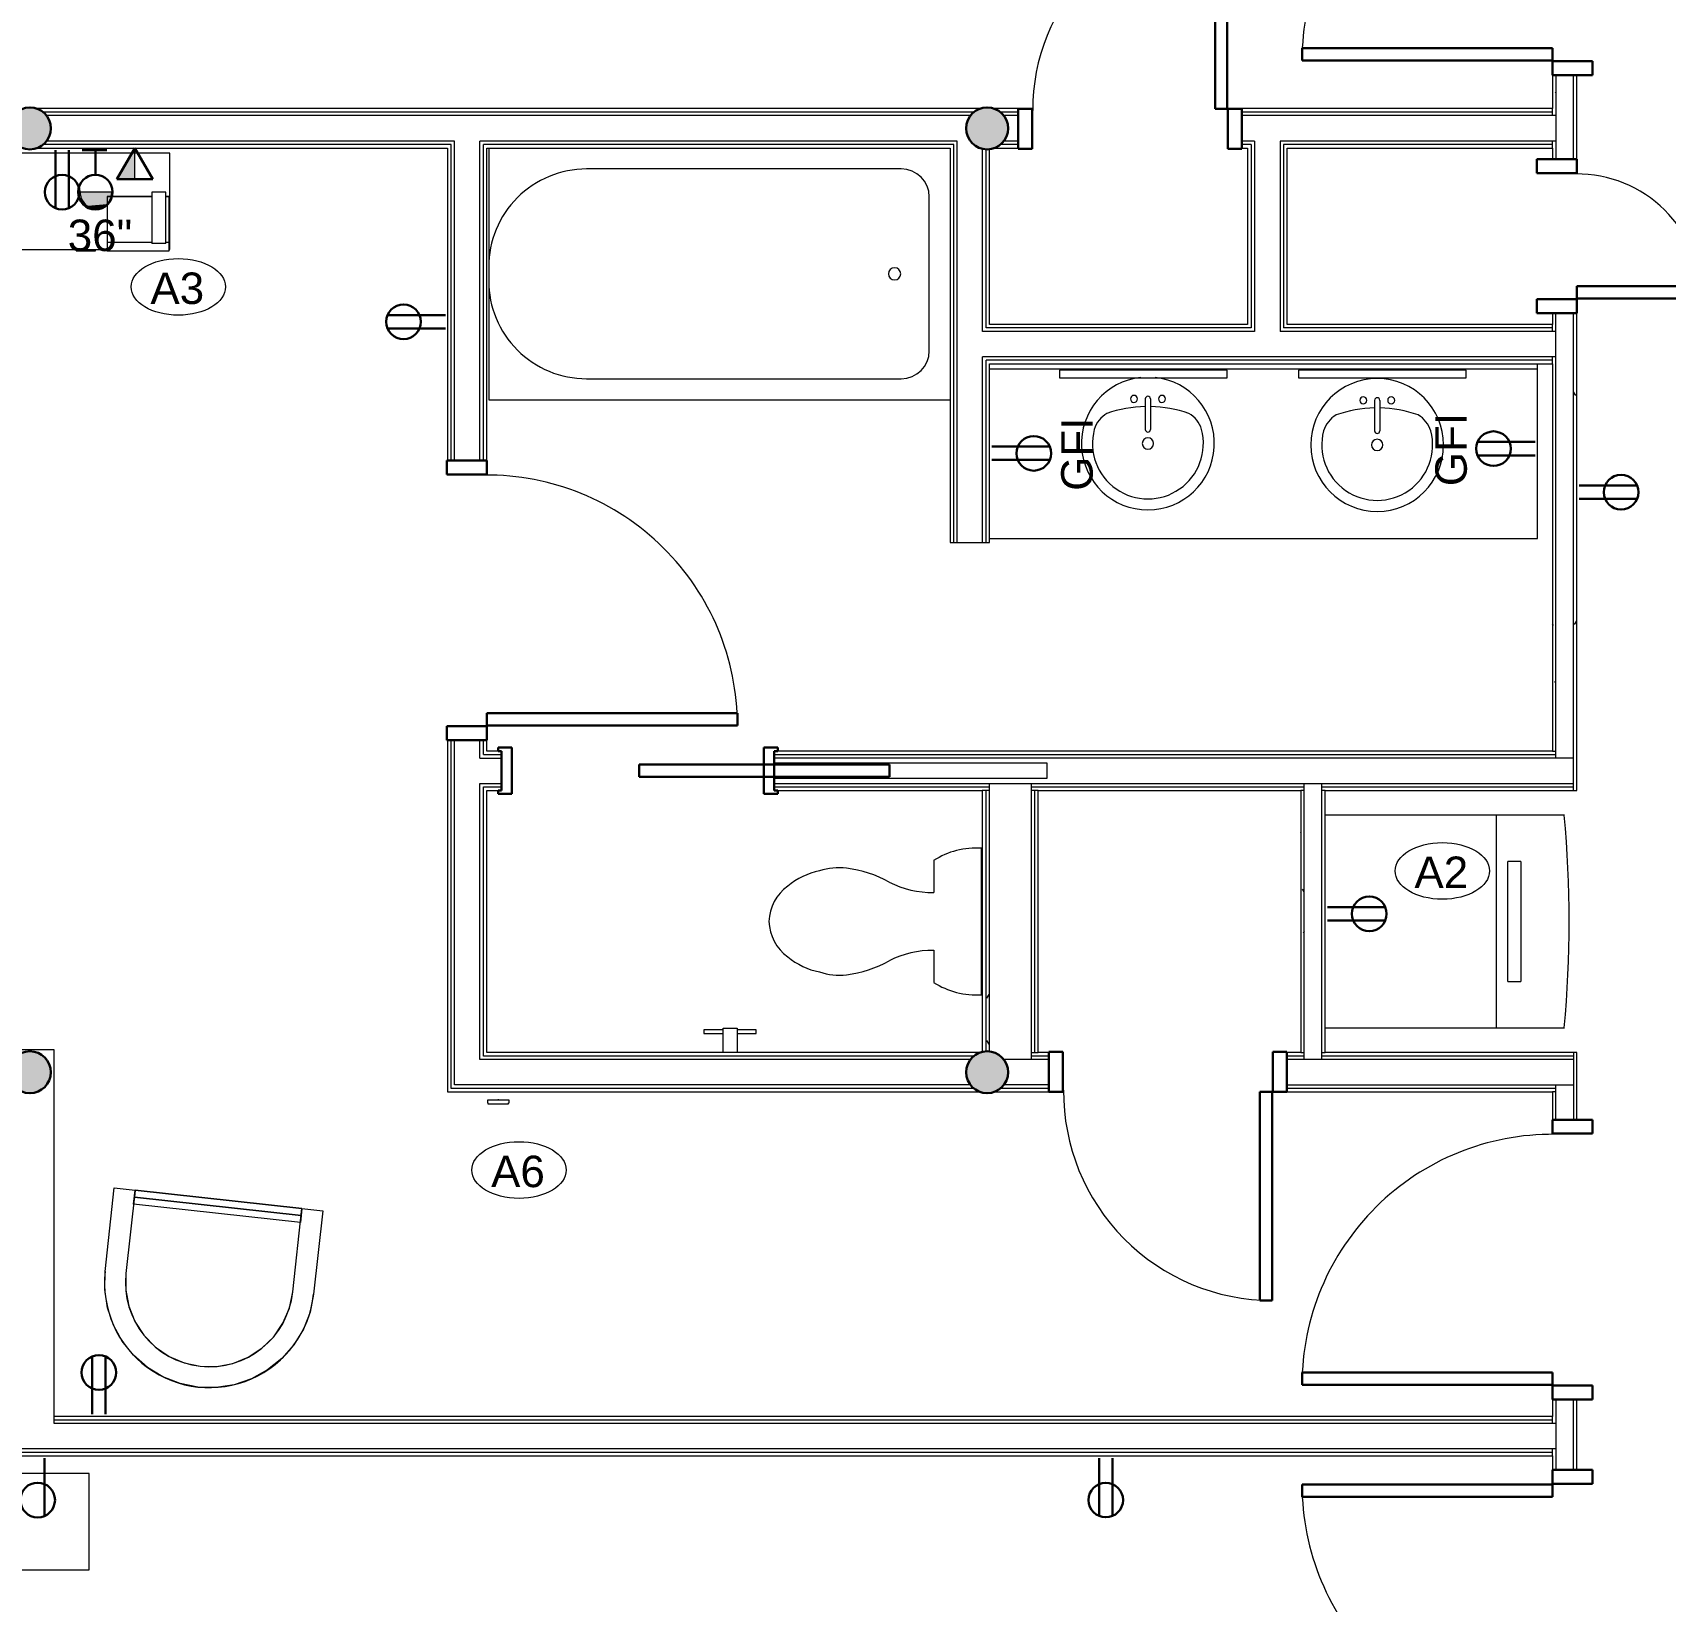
# Model space of a CAD drawing. Header units: inches. Extents: x -4688 to 1542, y -3558 to 978.
# Drawn here: x -870.7 to -637.2, y 235.7 to 460.1 of the extents above; entities that cross this region are included whole.
import ezdxf

# ---------------------------------------------------------------- set-up
doc = ezdxf.new("R2010")
doc.units = ezdxf.units.IN
doc.header["$MEASUREMENT"] = 0
for name, color, linetype, lineweight in [('A-ANNO-NOTE', 131, 'Continuous', 40), ('A-DETL-GENF', 92, 'Continuous', 18), ('A-DOOR', 31, 'Continuous', 18), ('A-DOOR-FRAM', 31, 'Continuous', 30), ('A-WALL', 113, 'Continuous', 18), ('A-WALL-PATT', 111, 'Continuous', 18), ('I-FURN', 30, 'Continuous', 9), ('I-WALL', 2, 'Continuous', 18), ('P-SANR-FIXT', 6, 'Continuous', 9), ('Q-CASE', 31, 'Continuous', 9), ('Q-SPCQ', 91, 'Continuous', 9), ('Q-SPCQ-IDEN', 132, 'Continuous', 9), ('S-COLS', 52, 'Continuous', 18)]:
    doc.layers.add(name, color=color, linetype=linetype, lineweight=lineweight)
doc.styles.add('Arial', font='arial.ttf', dxfattribs={"height": 4.5})
doc.styles.add('Swis721 Lt BT', font='swissl.ttf', dxfattribs={"height": 4.5})
pattern_1 = [(0, (0, 0), (15.36, 3.84), [0.634, -10.886, 0.634, -10.886, -61.44]), (0, (0, 0), (15.36, 3.84), [-23.04, 0.634, -22.406, 0.634, -10.886, -26.88]), (0, (0, 0), (15.36, 3.84), [-57.6, 0.634, -7.046, 0.634, -18.566]), (120, (5.76, 1.92), (-11.005538, 11.38215), [0.634, -10.886, 0.634, -10.886, -61.44]), (120, (5.76, 1.92), (-11.005538, 11.38215), [-23.04, 0.634, -22.406, 0.634, -10.886, -26.88]), (120, (5.76, 1.92), (-11.005538, 11.38215), [-57.6, 0.634, -7.046, 0.634, -18.566]), (240, (7.68, 9.6), (-4.354462, -15.22215), [0.634, -10.886, 0.634, -10.886, -61.44]), (240, (7.68, 9.6), (-4.354462, -15.22215), [-23.04, 0.634, -22.406, 0.634, -10.886, -26.88]), (240, (7.68, 9.6), (-4.354462, -15.22215), [-57.6, 0.634, -7.046, 0.634, -18.566])]

# ---------------------------------------------------------------- blocks, each defined once
blk = doc.blocks.new('Concrete-Round-Column - 10_-4877615-1st Floor Power _ Signal')
at = {"layer": 'S-COLS', "lineweight": 9}
blk.add_hatch(color=7, dxfattribs=at).paths.add_polyline_path([(0, -3), (1.15, -2.77), (2.12, -2.12), (2.77, -1.15), (3, 0), (2.77, 1.15), (2.12, 2.12), (1.15, 2.77), (0, 3), (-1.15, 2.77), (-2.12, 2.12), (-2.77, 1.15), (-3, 0), (-2.77, -1.15), (-2.12, -2.12), (-1.15, -2.77)], flags=0)
at = {"layer": 'S-COLS', "color": 8, "lineweight": 30}
for start, end in [(360, 180), (180, 360)]:
    blk.add_arc((0, 0), 3, start, end, dxfattribs=at)
blk = doc.blocks.new('Bed_Side_Table_5122 - T-4-V17-1st Floor Power _ Signal')
at = {"layer": 'I-FURN'}
for p, q in [((12, 3.99), (-12, 3.99)), ((-12, 3.99), (-12, -9.79)), ((12, -9.79), (12, 3.99)), ((-12, -9.79), (-1.38, -9.79)), ((-1.38, -9.79), (-1.38, -10)), ((-1.38, -9.79), (1.38, -9.79)), ((-1.38, -10), (1.38, -10)), ((1.38, -10), (1.38, -9.79)), ((1.38, -9.79), (3.03, -9.79)), ((11.91, -9.79), (12, -9.79))]:
    blk.add_line(p, q, dxfattribs=at)
blk = doc.blocks.new('C-Counter Top - ADJ HEIGHT-7039614-1st Floor Power _ Signal')
at = {"layer": 'Q-CASE'}
for p, q in [((31.1, -0.75), (31.1, 0)), ((-47.26, -0.75), (31.1, -0.75)), ((31.1, -25), (31.1, -0.75)), ((-47.26, -25), (31.1, -25))]:
    blk.add_line(p, q, dxfattribs=at)
blk = doc.blocks.new('Sink Vanity-Round - 19_ x 19_-V18-1st Floor Power _ Signal')
at = {"layer": 'P-SANR-FIXT'}
for p, q in [((3.43, -9.73), (3.43, -5.36)), ((4.18, -9.73), (4.18, -5.36))]:
    blk.add_line(p, q, dxfattribs=at)
for centre, radius, start, end in [((3.81, -3.35), 9.5, 90, 263.8482), ((3.81, -3.35), 9.5, 276.1518, 90), ((3.81, -3.35), 7.93, 345.3071, 194.6929), ((3.81, -3.35), 0.812, 0, 180), ((3.81, -3.35), 0.812, 180, 0), ((0.05, -4.11), 4.12, 197.8096, 239.2073), ((3.81, -5.36), 0.375, 0, 180), ((7.56, -4.11), 4.12, 300.7927, 342.1904), ((3.81, 9.17), 17.81, 250.7914, 268.7933), ((1.81, -9.73), 0.5, 0, 180), ((3.81, 9.17), 17.81, 271.2067, 289.2086), ((5.81, -9.73), 0.5, 0, 180), ((1.81, -9.73), 0.5, 180, 0), ((3.81, -9.73), 0.375, 180, 0), ((5.81, -9.73), 0.5, 180, 0)]:
    blk.add_arc(centre, radius, start, end, dxfattribs=at)
blk = doc.blocks.new('Sink Vanity-Round - 19_ x 19_-4918671-1st Floor Power _ Signal')
at = {"layer": 'P-SANR-FIXT'}
for p, q in [((3.43, 9.73), (3.43, 5.36)), ((4.18, 9.73), (4.18, 5.36))]:
    blk.add_line(p, q, dxfattribs=at)
for centre, radius, start, end in [((3.81, 3.35), 9.5, 90, 270), ((3.81, 3.35), 9.5, 270, 90), ((1.81, 9.73), 0.5, 360, 180), ((1.81, 9.73), 0.5, 180, 360), ((3.81, 9.73), 0.375, 360, 180), ((5.81, 9.73), 0.5, 0, 180), ((5.81, 9.73), 0.5, 180, 360), ((0.05, 4.11), 4.12, 120.7927, 162.1904), ((3.81, -9.17), 17.81, 91.2067, 109.2086), ((3.81, -9.17), 17.81, 70.7914, 88.7933), ((7.56, 4.11), 4.12, 17.8096, 59.2073), ((3.81, 3.35), 7.93, 165.3071, 14.6929), ((3.81, 5.36), 0.375, 180, 360), ((3.81, 3.35), 0.812, 360, 180), ((3.81, 3.35), 0.813, 180, 360)]:
    blk.add_arc(centre, radius, start, end, dxfattribs=at)
blk = doc.blocks.new('Single Flush - D2 2_4_ x 8_-8524163-1st Floor Power _ Signal')
at = {"layer": 'A-DOOR', "lineweight": 30}
for p, q in [((12.15625, 30.625), (12.15625, 2.8125)), ((13.90625, 30.625), (12.15625, 30.625)), ((13.90625, 2.8125), (13.90625, 30.625)), ((12.15625, 2.8125), (13.90625, 2.8125))]:
    blk.add_line(p, q, dxfattribs=at)
at = {"layer": 'A-DOOR', "lineweight": 9}
blk.add_arc((13.90625, 2.8125), 27.8125, 90, 180.5, dxfattribs=at)
at = {"layer": 'A-DOOR-FRAM'}
for p, q in [((-16, -2.9375), (-16, 2.8125)), ((-16, 2.8125), (-14, 2.8125)), ((-14, -2.9375), (-14, 2.8125)), ((14.000004, -2.9375), (14.000004, 2.8125)), ((14.000004, 2.8125), (16.000004, 2.8125)), ((16.000004, -2.9375), (16.000004, 2.8125)), ((-16, -2.9375), (-14, -2.9375)), ((14.000004, -2.9375), (16.000004, -2.9375))]:
    blk.add_line(p, q, dxfattribs=at)
blk = doc.blocks.new('Single Flush - D2 3_ X 8_-8252890-1st Floor Power _ Signal')
at = {"layer": 'A-DOOR', "lineweight": 30}
for p, q in [((16.15625, 38.625), (16.15625, 2.8125)), ((17.90625, 38.625), (16.15625, 38.625)), ((17.90625, 2.8125), (17.90625, 38.625)), ((16.15625, 2.8125), (17.90625, 2.8125))]:
    blk.add_line(p, q, dxfattribs=at)
at = {"layer": 'A-DOOR', "lineweight": 9}
blk.add_arc((17.90625, 2.8125), 35.8125, 90, 180.5, dxfattribs=at)
at = {"layer": 'A-DOOR-FRAM'}
for p, q in [((-20, -2.9375), (-20, 2.8125)), ((-20, 2.8125), (-18, 2.8125)), ((-18, -2.9375), (-18, 2.8125)), ((18.000004, -2.9375), (18.000004, 2.8125)), ((18.000004, 2.8125), (20.000004, 2.8125)), ((20.000004, -2.9375), (20.000004, 2.8125)), ((-20, -2.9375), (-18, -2.9375)), ((18.000004, -2.9375), (20.000004, -2.9375))]:
    blk.add_line(p, q, dxfattribs=at)
blk = doc.blocks.new('Single Flush - D1 3_ X 8_-8252943-1st Floor Power _ Signal')
at = {"layer": 'A-DOOR', "lineweight": 30}
for p, q in [((16.15625, 37.5625), (16.15625, 1.75)), ((17.90625, 37.5625), (16.15625, 37.5625)), ((17.90625, 1.75), (17.90625, 37.5625)), ((16.15625, 1.75), (17.90625, 1.75))]:
    blk.add_line(p, q, dxfattribs=at)
at = {"layer": 'A-DOOR', "lineweight": 9}
blk.add_arc((17.90625, 1.75), 35.8125, 90, 180.5, dxfattribs=at)
at = {"layer": 'A-DOOR-FRAM'}
for p, q in [((-20, -4), (-20, 1.75)), ((-20, 1.75), (-18, 1.75)), ((-18, -4), (-18, 1.75)), ((18.000004, -4), (18.000004, 1.75)), ((18.000004, 1.75), (20.000004, 1.75)), ((20.000004, -4), (20.000004, 1.75)), ((-20, -4), (-18, -4)), ((18.000004, -4), (20.000004, -4))]:
    blk.add_line(p, q, dxfattribs=at)
blk = doc.blocks.new('Single Flush - D1 3_ X 8_-8252944-1st Floor Power _ Signal')
at = {"layer": 'A-DOOR', "lineweight": 30}
for p, q in [((16.15625, -1.75), (17.90625, -1.75)), ((16.15625, -37.5625), (16.15625, -1.75)), ((17.90625, -1.75), (17.90625, -37.5625)), ((17.90625, -37.5625), (16.15625, -37.5625))]:
    blk.add_line(p, q, dxfattribs=at)
at = {"layer": 'A-DOOR', "lineweight": 9}
blk.add_arc((17.90625, -1.75), 35.8125, 179.5, 270, dxfattribs=at)
at = {"layer": 'A-DOOR-FRAM'}
for p, q in [((-20, 4), (-20, -1.75)), ((-20, 4), (-18, 4)), ((-18, 4), (-18, -1.75)), ((18.000004, 4), (18.000004, -1.75)), ((18.000004, 4), (20.000004, 4)), ((20.000004, 4), (20.000004, -1.75)), ((-20, -1.75), (-18, -1.75)), ((18.000004, -1.75), (20.000004, -1.75))]:
    blk.add_line(p, q, dxfattribs=at)
blk = doc.blocks.new('Tub-Rectangular-3D - Tub-Rectangular-3D 3-6997158-1st Floor Power _ Signal')
at = {"layer": 'P-SANR-FIXT'}
for p, q in [((22.28, 38.81), (-43.72, 38.81)), ((22.28, 2.81), (22.28, 38.81)), ((8.28, 35.81), (-36.72, 35.81)), ((-40.72, 31.81), (-40.72, 9.81)), ((22.28, 19.81), (22.28, 21.81)), ((-36.72, 5.81), (8.28, 5.81))]:
    blk.add_line(p, q, dxfattribs=at)
for centre, radius, start, end in [((-36.72, 31.81), 4, 90, 180), ((8.28, 21.81), 14, 360, 90), ((-35.77, 20.81), 0.875, 90, 270), ((-35.77, 20.81), 0.875, 270, 90), ((8.28, 19.81), 14, 270, 0), ((-36.72, 9.81), 4, 180, 270)]:
    blk.add_arc(centre, radius, start, end, dxfattribs=at)
blk = doc.blocks.new('P-Toilet-Floor-3D - Floor Mount-7330913-1st Floor Power _ Signal')
at = {"layer": 'P-SANR-FIXT'}
for p, q in [((10.46, -1.47), (-10.46, -1.47)), ((-8.7, -8.31), (-4.13, -8.31)), ((4.13, -8.31), (8.7, -8.31))]:
    blk.add_line(p, q, dxfattribs=at)
for centre, radius, start, end in [((0.69, -2.25), 11.19, 176.0012, 212.8527), ((-0.69, -2.25), 11.19, 327.1473, 3.9988), ((-17.85, -8.46), 13.72, 332.9997, 0.6089), ((17.85, -8.46), 13.72, 179.3911, 207.0003), ((9.41, -22.94), 17.16, 151.2397, 172.7867), ((-9.41, -22.94), 17.16, 7.2133, 28.7603), ((0.88, -21.86), 8.56, 172.7867, 198.8936), ((-0.88, -21.86), 8.56, 341.1064, 7.2133), ((2.68, -22.72), 10.08, 190.9157, 219.9319), ((-2.68, -22.72), 10.08, 320.0681, 349.0843), ((0.18, -25.42), 6.45, 215.8378, 268.4031), ((-0.18, -25.42), 6.45, 271.5969, 324.1622)]:
    blk.add_arc(centre, radius, start, end, dxfattribs=at)
blk = doc.blocks.new('Single Flush Pocket - D5 3_ X 8_-6998484-1st Floor Power _ Signal')
at = {"layer": 'A-DOOR', "lineweight": 30}
for p, q in [((0.1875, 0.875), (36, 0.875)), ((0.1875, -0.875), (0.1875, 0.875)), ((36, 0.875), (36, -0.875)), ((36, -0.875), (0.1875, -0.875))]:
    blk.add_line(p, q, dxfattribs=at)
at = {"layer": 'A-DOOR', "lineweight": 9}
blk.add_arc((36, -0.875), 35.8125, 179.5, 180, dxfattribs=at)
at = {"layer": 'A-DOOR-FRAM'}
for p, q in [((-20, 3.3125), (-20, 2.8125)), ((-20, 3.3125), (-18, 3.3125)), ((-20, 2.8125), (-19.5, 2.8125)), ((-19.5, 2.8125), (-19.5, -2.8125)), ((-18, 3.3125), (-18, -3.3125)), ((18.000004, 3.3125), (18.000004, -3.3125)), ((18.000004, 3.3125), (20.000004, 3.3125)), ((19.500004, 2.8125), (19.500004, -2.8125)), ((19.500004, 2.8125), (20.000004, 2.8125)), ((20.000004, 3.3125), (20.000004, 2.8125)), ((-20, -3.3125), (-20, -2.8125)), ((-20, -2.8125), (-19.5, -2.8125)), ((-20, -3.3125), (-18, -3.3125)), ((18.000004, -3.3125), (20.000004, -3.3125)), ((19.500004, -2.8125), (20.000004, -2.8125)), ((20.000004, -3.3125), (20.000004, -2.8125))]:
    blk.add_line(p, q, dxfattribs=at)
blk = doc.blocks.new('Single Flush - D2 2_6_ X 8_-8253023-1st Floor Power _ Signal')
at = {"layer": 'A-DOOR', "lineweight": 30}
for p, q in [((13.15625, -2.8125), (14.90625, -2.8125)), ((13.15625, -32.625), (13.15625, -2.8125)), ((14.90625, -2.8125), (14.90625, -32.625)), ((14.90625, -32.625), (13.15625, -32.625))]:
    blk.add_line(p, q, dxfattribs=at)
at = {"layer": 'A-DOOR', "lineweight": 9}
blk.add_arc((14.90625, -2.8125), 29.8125, 179.5, 270, dxfattribs=at)
at = {"layer": 'A-DOOR-FRAM'}
for p, q in [((-17, 2.9375), (-17, -2.8125)), ((-17, 2.9375), (-15, 2.9375)), ((-15, 2.9375), (-15, -2.8125)), ((15.000004, 2.9375), (15.000004, -2.8125)), ((15.000004, 2.9375), (17.000004, 2.9375)), ((17.000004, 2.9375), (17.000004, -2.8125)), ((-17, -2.8125), (-15, -2.8125)), ((15.000004, -2.8125), (17.000004, -2.8125))]:
    blk.add_line(p, q, dxfattribs=at)
blk = doc.blocks.new('HVAC_Other_LK-Systems_Room-Thermostat-S1-Dti-24V-NO - Room Thermostat S1 Dti 24V NO-6786672-1st Floor Power _ Signal')
at = {"layer": 'A-DETL-GENF', "lineweight": 9}
for p, q in [((-1.55, 0.12), (-1.55, -0.05)), ((-1.48, 0.12), (-1.55, 0.12)), ((-1.48, 0.12), (-1.55, 0.12)), ((-1.55, 0.12), (-1.55, -0.23)), ((-1.48, 0.28), (-1.48, 0.12)), ((1.48, 0.28), (-1.48, 0.28)), ((1.48, 0.28), (-1.48, 0.28)), ((-1.48, 0.28), (-1.48, 0.12)), ((1.48, 0.12), (1.48, 0.28)), ((1.48, 0.12), (1.48, 0.28)), ((1.55, 0.12), (1.48, 0.12)), ((1.55, 0.12), (1.48, 0.12)), ((1.55, -0.23), (1.55, 0.12)), ((1.55, -0.23), (1.55, 0.12)), ((-1.55, -0.05), (-1.55, -0.23)), ((-1.55, -0.23), (-0.76, -0.25)), ((-1.55, -0.23), (-0.76, -0.25)), ((-0.76, -0.25), (0, -0.26)), ((-0.76, -0.25), (-0.06, -0.26)), ((-0.06, -0.26), (-0.06, -0.3)), ((-0.06, -0.3), (0.06, -0.3)), ((-0.06, -0.3), (0.06, -0.3)), ((0, -0.26), (0.76, -0.25)), ((0.06, -0.26), (0.76, -0.25)), ((0.06, -0.3), (0.06, -0.26)), ((0.06, -0.3), (0.06, -0.26)), ((0.76, -0.25), (1.55, -0.23)), ((0.76, -0.25), (1.55, -0.23))]:
    blk.add_line(p, q, dxfattribs=at)
blk = doc.blocks.new('Speaker_Phone_6931 - Phone-6780614-1st Floor Power _ Signal')
at = {"layer": 'Q-SPCQ'}
for p, q in [((-7.79, 12.24), (-14.18, 12.24)), ((-14.18, 12.24), (-14.18, 4.45)), ((-14.18, 12.24), (-7.79, 12.24)), ((-14.18, 12.24), (-14.18, 4.45)), ((-5.77, 12.85), (-7.79, 12.85)), ((-7.79, 12.85), (-7.79, 12.24)), ((-5.77, 12.85), (-7.79, 12.85)), ((-7.79, 12.85), (-7.79, 5.69)), ((-5.79, 12.24), (-5.3, 12.24)), ((-5.77, 12.24), (-5.77, 12.85)), ((-5.77, 5.69), (-5.77, 12.85)), ((-5.3, 12.24), (-5.77, 12.24)), ((-5.3, 4.45), (-5.3, 12.24)), ((-5.3, 4.45), (-5.3, 12.24)), ((-14.18, 5.69), (-7.79, 5.69)), ((-7.79, 6.51), (-7.79, 5.51)), ((-5.79, 5.51), (-7.79, 5.51)), ((-5.79, 5.51), (-5.79, 6.51)), ((-5.79, 5.69), (-5.3, 5.69)), ((-14.18, 4.45), (-5.3, 4.45)), ((-14.18, 4.45), (-5.3, 4.45))]:
    blk.add_line(p, q, dxfattribs=at)
blk = doc.blocks.new('Bed_Side_Table_5122 - T-4-6544423-1st Floor Power _ Signal')
at = {"layer": 'I-FURN'}
for p, q in [((12, 3.99), (-12, 3.99)), ((-12, 3.99), (-12, -9.79)), ((12, -9.79), (12, 3.99)), ((-12, -9.79), (-1.38, -9.79)), ((-1.38, -9.79), (-1.38, -10)), ((-1.38, -9.79), (1.38, -9.79)), ((-1.38, -10), (1.38, -10)), ((1.38, -10), (1.38, -9.79)), ((1.38, -9.79), (12, -9.79))]:
    blk.add_line(p, q, dxfattribs=at)
blk = doc.blocks.new('Ice_Maker_2779 - Ice_Maker_2779-7475657-1st Floor Power _ Signal')
at = {"layer": 'Q-SPCQ'}
for p, q in [((-15.2, 0), (-15.2, -34.2)), ((15.2, -34.2), (15.2, 0)), ((-15.2, -24.5), (15.2, -24.5)), ((-8.6, -26.11), (8.59, -26.11)), ((-8.6, -26.11), (-8.6, -27.96)), ((8.59, -27.96), (-8.6, -27.96)), ((8.59, -27.96), (8.59, -26.11))]:
    blk.add_line(p, q, dxfattribs=at)
blk.add_arc((0, 129.12), 164.02, 264.6827, 275.3173, dxfattribs=at)
blk = doc.blocks.new('Mirror37 - Mirror-8023780-1st Floor Power _ Signal')
at = {"layer": 'Q-SPCQ'}
for p, q in [((-971.79, -1006.02), (-995.79, -1006.02)), ((-995.79, -1006.02), (-995.79, -1007.11)), ((-971.79, -1007.11), (-971.79, -1006.02)), ((-995.79, -1007.11), (-971.79, -1007.11))]:
    blk.add_line(p, q, dxfattribs=at)
blk = doc.blocks.new('Mirror36 - Mirror-8023844-1st Floor Power _ Signal')
at = {"layer": 'Q-SPCQ'}
for p, q in [((-969.5, -1006.02), (-993.5, -1006.02)), ((-993.5, -1006.02), (-993.5, -1007.11)), ((-969.5, -1007.11), (-969.5, -1006.02)), ((-993.5, -1007.11), (-969.5, -1007.11))]:
    blk.add_line(p, q, dxfattribs=at)
blk = doc.blocks.new('P-Toilet_Paper_Holder - 7 1_2_x3 1_2_x7 1_4_-V111-1st Floor Power _ Signal')
at = {"layer": 'P-SANR-FIXT'}
for p, q in [((-774.79, -1223.68), (-775.29, -1223.68)), ((-775.29, -1223.68), (-775.29, -1226.43)), ((-774.79, -1226.43), (-774.79, -1223.68)), ((-775.54, -1228.43), (-775.54, -1226.43)), ((-775.54, -1226.43), (-772.04, -1226.43)), ((-772.04, -1228.43), (-775.54, -1228.43)), ((-775.29, -1228.43), (-775.29, -1231.18)), ((-774.79, -1231.18), (-774.79, -1228.43)), ((-775.29, -1231.18), (-774.79, -1231.18))]:
    blk.add_line(p, q, dxfattribs=at)
blk = doc.blocks.new('F-Chairs - Lounge-6547305-1st Floor Power _ Signal')
at = {"layer": 'I-FURN'}
for p, q in [((-15, 27), (-12, 27)), ((-15, 15), (-15, 27)), ((-15, 15), (-15, 27)), ((-15, 27), (-12, 27)), ((-15, 15), (-15, 27)), ((-15, 27), (-12, 27)), ((-12, 27), (-12, 15)), ((-12, 27), (12, 27)), ((-12, 27), (12, 27)), ((-12, 27), (12, 27)), ((12, 27), (-12, 27)), ((-12, 25), (-12, 27)), ((-12, 27), (-12, 26)), ((-12, 27), (-12, 15)), ((-12, 27), (-12, 15)), ((12, 26), (-12, 26)), ((-12, 26), (-12, 25)), ((-12, 26), (12, 26)), ((12, 27), (15, 27)), ((12, 15), (12, 27)), ((12, 27), (15, 27)), ((12, 27), (15, 27)), ((12, 26), (12, 27)), ((12, 27), (12, 25)), ((12, 15), (12, 27)), ((12, 15), (12, 27)), ((12, 25), (12, 26)), ((15, 27), (15, 15)), ((15, 27), (15, 15)), ((15, 27), (15, 15)), ((12, 25), (-12, 25))]:
    blk.add_line(p, q, dxfattribs=at)
at = {"layer": 'I-FURN', "flags": 128}
for points in [[(15, 15), (14.77, 12.4), (14.1, 9.87), (12.99, 7.5), (11.49, 5.36), (9.64, 3.51), (7.5, 2.01), (5.13, 0.9), (2.6, 0.23), (0, 0), (-2.6, 0.23), (-5.13, 0.9), (-7.5, 2.01), (-9.64, 3.51), (-11.49, 5.36), (-12.99, 7.5), (-14.1, 9.87), (-14.77, 12.4), (-15, 15)], [(-12, 15), (-11.77, 12.66), (-11.09, 10.41), (-9.98, 8.33), (-8.49, 6.51), (-6.67, 5.02), (-4.59, 3.91), (-2.34, 3.23), (0, 3), (2.34, 3.23), (4.59, 3.91), (6.67, 5.02), (8.49, 6.51), (9.98, 8.33), (11.09, 10.41), (11.77, 12.66), (12, 15)]]:
    blk.add_lwpolyline(points, dxfattribs=at)
at = {"layer": 'I-FURN'}
for radius, end in [(15, 0), (15, 0), (12, 360), (12, 360)]:
    blk.add_arc((0, 15), radius, 180, end, dxfattribs=at)
blk = doc.blocks.new('Single Flush - D2 1_6_ X 8_ 2-8526351-1st Floor Power _ Signal')
at = {"layer": 'A-DOOR', "lineweight": 30}
for p, q in [((7.15625, 19.5625), (7.15625, 1.75)), ((8.90625, 19.5625), (7.15625, 19.5625)), ((8.90625, 1.75), (8.90625, 19.5625)), ((7.15625, 1.75), (8.90625, 1.75))]:
    blk.add_line(p, q, dxfattribs=at)
at = {"layer": 'A-DOOR', "lineweight": 9}
blk.add_arc((8.90625, 1.75), 17.8125, 90, 180.5, dxfattribs=at)
at = {"layer": 'A-DOOR-FRAM'}
for p, q in [((-11, -4), (-11, 1.75)), ((-11, 1.75), (-9, 1.75)), ((-9, -4), (-9, 1.75)), ((9.000004, -4), (9.000004, 1.75)), ((9.000004, 1.75), (11.000004, 1.75)), ((11.000004, -4), (11.000004, 1.75)), ((-11, -4), (-9, -4)), ((9.000004, -4), (11.000004, -4))]:
    blk.add_line(p, q, dxfattribs=at)
blk = doc.blocks.new('Appliance_Specialty Equipment Tag - Standard-3515593-1st Floor Power _ Signal')
at = {"layer": 'Q-SPCQ-IDEN'}
blk.add_ellipse((-0.0499, 0.0037), major_axis=(-0.1406, 0), ratio=0.600473, dxfattribs=at)

msp = doc.modelspace()

# ---------------------------------------------------------------- hatches: boundary and pattern name
at = {"layer": 'A-ANNO-NOTE', "lineweight": 9}
for points in [[(-858.64, 439.1), (-856.06, 439.1), (-856.06, 443.56)], [(-859.4, 436.7), (-859.36, 437.25), (-863.85, 437.17)], [(-863.85, 437.17), (-859.36, 437.25), (-863.85, 437.25)], [(-863.79, 436.62), (-859.4, 436.7), (-863.85, 437.17)], [(-860.05, 435.53), (-859.4, 436.7), (-863.79, 436.62)], [(-862.84, 435.28), (-863.79, 436.62), (-863.72, 436.39)], [(-862.84, 435.28), (-860.05, 435.53), (-863.79, 436.62)], [(-860.05, 435.53), (-859.74, 435.9), (-859.4, 436.7)], [(-859.74, 435.9), (-859.55, 436.24), (-859.4, 436.7)], [(-863.32, 435.71), (-863.72, 436.39), (-863.59, 436.1)], [(-862.84, 435.28), (-863.72, 436.39), (-863.27, 435.65)], [(-860.79, 435.06), (-860.05, 435.53), (-862.84, 435.28)], [(-861.56, 434.91), (-860.79, 435.06), (-862.84, 435.28)], [(-861.64, 434.91), (-862.84, 435.28), (-862.04, 434.95)], [(-862.04, 434.95), (-862.84, 435.28), (-862.57, 435.13)], [(-861.56, 434.91), (-862.84, 435.28), (-861.64, 434.91)], [(-861.56, 434.91), (-861.25, 434.94), (-860.79, 435.06)], [(-861.25, 434.94), (-861.09, 434.97), (-860.79, 435.06)], [(-860.79, 435.06), (-860.71, 435.1), (-860.05, 435.53)], [(-860.71, 435.1), (-860.43, 435.24), (-860.05, 435.53)], [(-860.43, 435.24), (-860.3, 435.33), (-860.05, 435.53)]]:
    msp.add_hatch(color=256, dxfattribs=at).paths.add_polyline_path(points, flags=0)
at = {"layer": 'A-WALL-PATT', "lineweight": 9}
h = msp.add_hatch(dxfattribs=at)
h.set_pattern_fill('FP_1', color=256, style=0, pattern_type=2)
h.set_pattern_definition(pattern_1)
h.paths.add_polyline_path([(-649.82, 351.69), (-649.82, 419.95), (-650.32, 419.95), (-650.32, 351.69)], flags=0)
h.paths.add_polyline_path([(-650.32, 441.95), (-649.82, 441.95), (-649.82, 454), (-650.32, 454)], flags=0)
h.paths.add_polyline_path([(-649.82, 494), (-649.82, 601.72), (-650.32, 601.72), (-650.32, 494)], flags=0)
h = msp.add_hatch(dxfattribs=at)
h.set_pattern_fill('FP_1', color=256, style=0, pattern_type=2)
h.set_pattern_definition(pattern_1)
h.paths.add_polyline_path([(-653.32, 357.31), (-652.82, 357.31), (-652.82, 413.71), (-653.32, 413.71), (-653.32, 382.78)], flags=0)
h.paths.add_polyline_path([(-653.32, 417.33), (-652.82, 417.33), (-652.82, 419.95), (-653.32, 419.95), (-653.32, 417.83)], flags=0)
h.paths.add_polyline_path([(-652.82, 441.95), (-652.82, 444.56), (-653.32, 444.56), (-653.32, 441.95)], flags=0)
h.paths.add_polyline_path([(-653.32, 448.19), (-652.82, 448.19), (-652.82, 454), (-653.32, 454), (-653.32, 448.69)], flags=0)
h.paths.add_polyline_path([(-653.32, 494), (-652.82, 494), (-652.82, 498.19), (-653.32, 498.19), (-653.32, 497.19)], flags=0)
h.paths.add_polyline_path([(-652.82, 501.81), (-652.82, 597.09), (-653.32, 597.09), (-653.32, 501.81)], flags=0)
h = msp.add_hatch(dxfattribs=at)
h.set_pattern_fill('FP_1', color=256, style=0, pattern_type=2)
h.set_pattern_definition(pattern_1)
h.paths.add_polyline_path([(-733.87, 314.31), (-733.87, 351.69), (-734.37, 351.69), (-734.37, 314.33), (-734.16, 314.37)], flags=0)
h = msp.add_hatch(dxfattribs=at)
h.set_pattern_fill('FP_1', color=256, style=0, pattern_type=2)
h.set_pattern_definition(pattern_1)
h.paths.add_polyline_path([(-688.82, 314.19), (-688.82, 351.69), (-689.32, 351.69), (-689.32, 314.19)], flags=0)
h = msp.add_hatch(dxfattribs=at)
h.set_pattern_fill('FP_1', color=256, style=0, pattern_type=2)
h.set_pattern_definition(pattern_1)
h.paths.add_polyline_path([(-685.82, 314.19), (-685.82, 351.69), (-686.32, 351.69), (-686.32, 314.19)], flags=0)
h = msp.add_hatch(dxfattribs=at)
h.set_pattern_fill('FP_1', color=256, style=0, pattern_type=2)
h.set_pattern_definition(pattern_1)
h.paths.add_polyline_path([(-650.32, 202.75), (-649.82, 202.75), (-649.82, 214.5), (-650.32, 214.5), (-650.32, 203.25)], flags=0)
h.paths.add_polyline_path([(-650.32, 254.5), (-649.82, 254.5), (-649.82, 264.59), (-650.32, 264.59)], flags=0)
h.paths.add_polyline_path([(-649.82, 304.59), (-649.82, 314.19), (-650.32, 314.19), (-650.32, 304.59)], flags=0)
h = msp.add_hatch(dxfattribs=at)
h.set_pattern_fill('FP_1', color=256, style=0, pattern_type=2)
h.set_pattern_definition(pattern_1)
h.paths.add_polyline_path([(-652.82, 208.37), (-652.82, 214.5), (-653.32, 214.5), (-653.32, 208.37)], flags=0)
h.paths.add_polyline_path([(-652.82, 254.5), (-652.82, 257.5), (-653.32, 257.5), (-653.32, 254.5)], flags=0)
h.paths.add_polyline_path([(-653.32, 261.12), (-652.82, 261.12), (-652.82, 264.59), (-653.32, 264.59), (-653.32, 261.62)], flags=0)
h.paths.add_polyline_path([(-653.32, 304.59), (-652.82, 304.59), (-652.82, 308.56), (-653.32, 308.56)], flags=0)

# ---------------------------------------------------------------- linework, layer by layer
at = {"layer": 'A-ANNO-NOTE', "lineweight": 30}
for p, q in [((-867.4, 443.23), (-867.4, 434.97)), ((-865.48, 443.23), (-865.48, 434.97)), ((-860.05, 443.23), (-863.56, 443.23)), ((-861.69, 443.23), (-861.69, 439.73)), ((-856.06, 443.56), (-858.64, 439.1)), ((-856.06, 443.56), (-853.48, 439.1)), ((-853.48, 439.1), (-858.64, 439.1)), ((-811.64, 419.67), (-819.9, 419.67)), ((-811.64, 417.75), (-819.9, 417.75)), ((-733.49, 400.85), (-725.22, 400.85)), ((-655.77, 401.52), (-664.04, 401.52)), ((-655.77, 399.6), (-664.04, 399.6)), ((-733.49, 398.94), (-725.22, 398.94)), ((-649.49, 395.29), (-641.23, 395.29)), ((-649.49, 393.37), (-641.23, 393.37)), ((-685.49, 334.99), (-677.23, 334.99)), ((-685.49, 333.07), (-677.23, 333.07)), ((-862.14, 262.45), (-862.14, 270.71)), ((-860.22, 262.45), (-860.22, 270.71)), ((-868.98, 256.17), (-868.98, 247.91)), ((-718.16, 256.17), (-718.16, 247.91)), ((-716.24, 256.17), (-716.24, 247.91))]:
    msp.add_line(p, q, dxfattribs=at)
at = {"layer": 'A-ANNO-NOTE', "lineweight": 9}
for p, q in [((-856.06, 443.56), (-858.64, 439.1)), ((-856.06, 439.1), (-856.06, 443.56)), ((-858.64, 439.1), (-856.06, 439.1)), ((-859.36, 437.25), (-863.85, 437.25))]:
    msp.add_line(p, q, dxfattribs=at)
at = {"layer": 'A-ANNO-NOTE', "lineweight": 30}
for centre, radius in [((-866.44, 437.25), 2.47), ((-861.69, 437.25), 2.47), ((-817.62, 418.71), 2.47), ((-727.5, 399.89), 2.48), ((-661.75, 400.56), 2.48), ((-643.51, 394.33), 2.48), ((-679.51, 334.03), 2.48), ((-861.18, 268.43), 2.48), ((-869.94, 250.19), 2.48), ((-717.2, 250.19), 2.47)]:
    msp.add_circle(centre, radius, dxfattribs=at)
at = {"layer": 'A-ANNO-NOTE', "lineweight": 9}
msp.add_arc((-861.6, 437.16), 2.25, 177.6427, 2.3573, dxfattribs=at)
at = {"layer": 'A-WALL'}
for p, q in [((-652.82, 454), (-652.82, 441.95)), ((-650.32, 441.95), (-650.32, 454)), ((-736, 448.69), (-869.23, 448.69)), ((-729.73, 448.69), (-732.33, 448.69)), ((-653.32, 448.69), (-697.73, 448.69)), ((-653.32, 448.19), (-653.32, 449.19)), ((-736.49, 448.19), (-868.73, 448.19)), ((-729.73, 448.19), (-731.84, 448.19)), ((-652.82, 448.19), (-697.73, 448.19)), ((-810.81, 444.06), (-869.23, 444.06)), ((-810.31, 444.56), (-868.73, 444.56)), ((-810.81, 398.87), (-810.81, 444.06)), ((-810.31, 398.87), (-810.31, 444.56)), ((-806.69, 398.87), (-806.69, 444.56)), ((-738.44, 444.56), (-806.69, 444.56)), ((-806.19, 398.87), (-806.19, 444.06)), ((-738.94, 444.06), (-806.19, 444.06)), ((-738.94, 387.12), (-738.94, 444.06)), ((-738.44, 387.12), (-738.44, 444.56)), ((-729.73, 444.06), (-732.33, 444.06)), ((-729.73, 444.56), (-731.84, 444.56)), ((-695.91, 444.56), (-697.73, 444.56)), ((-696.41, 444.06), (-697.73, 444.06)), ((-696.41, 444.06), (-696.41, 417.83)), ((-695.91, 444.56), (-695.91, 417.33)), ((-652.82, 444.56), (-692.28, 444.56)), ((-692.28, 444.56), (-692.28, 417.33)), ((-653.32, 444.06), (-691.78, 444.06)), ((-691.78, 444.06), (-691.78, 417.83)), ((-653.32, 443.56), (-653.32, 444.56)), ((-734.81, 417.33), (-734.81, 443.5)), ((-734.31, 417.83), (-734.31, 443.4)), ((-653.32, 417.33), (-653.32, 418.33)), ((-652.82, 356.31), (-652.82, 419.95)), ((-650.32, 351.69), (-650.32, 419.95)), ((-695.91, 417.33), (-734.81, 417.33)), ((-696.41, 417.83), (-734.31, 417.83)), ((-652.82, 417.33), (-692.28, 417.33)), ((-653.32, 417.83), (-691.78, 417.83)), ((-734.81, 387.12), (-734.81, 413.71)), ((-652.82, 413.71), (-734.81, 413.71)), ((-653.32, 412.71), (-653.32, 413.71)), ((-734.31, 387.12), (-734.31, 413.21)), ((-653.32, 413.21), (-734.31, 413.21)), ((-810.81, 309.06), (-810.81, 358.87)), ((-810.31, 309.56), (-810.31, 358.87)), ((-806.69, 356.31), (-806.69, 358.87)), ((-806.19, 356.81), (-806.19, 358.87)), ((-653.32, 357.31), (-652.82, 357.31)), ((-806.69, 356.31), (-803.61, 356.31)), ((-806.19, 356.81), (-803.61, 356.81)), ((-764.61, 356.81), (-652.82, 356.81)), ((-650.32, 356.31), (-764.61, 356.31)), ((-806.69, 313.19), (-806.69, 352.69)), ((-806.69, 352.69), (-803.61, 352.69)), ((-764.61, 352.69), (-650.32, 352.69)), ((-733.87, 352.69), (-733.87, 314.31)), ((-727.87, 352.69), (-727.87, 313.19)), ((-688.82, 313.19), (-688.82, 352.69)), ((-686.32, 313.19), (-686.32, 352.69)), ((-806.19, 313.69), (-806.19, 352.19)), ((-806.19, 352.19), (-803.61, 352.19)), ((-764.61, 352.19), (-733.87, 352.19)), ((-733.87, 351.69), (-734.87, 351.69)), ((-734.37, 351.69), (-734.37, 314.33)), ((-727.87, 352.19), (-688.82, 352.19)), ((-726.87, 351.69), (-727.87, 351.69)), ((-727.37, 351.69), (-727.37, 314.19)), ((-688.82, 351.69), (-689.32, 351.69)), ((-686.32, 352.19), (-650.32, 352.19)), ((-685.82, 351.69), (-686.32, 351.69)), ((-867.56, 314.56), (-874.56, 314.56)), ((-867.56, 261.12), (-867.56, 314.56)), ((-736.49, 313.19), (-806.69, 313.19)), ((-736, 313.69), (-806.19, 313.69)), ((-725.32, 313.19), (-731.84, 313.19)), ((-727.87, 314.19), (-726.87, 314.19)), ((-725.32, 313.69), (-727.87, 313.69)), ((-688.82, 313.69), (-691.32, 313.69)), ((-650.32, 313.19), (-691.32, 313.19)), ((-689.32, 314.19), (-688.82, 314.19)), ((-686.32, 314.19), (-685.82, 314.19)), ((-650.32, 313.69), (-686.32, 313.69)), ((-650.32, 314.19), (-650.32, 304.59)), ((-736, 309.06), (-810.81, 309.06)), ((-736.49, 309.56), (-810.31, 309.56)), ((-725.32, 309.06), (-732.33, 309.06)), ((-725.32, 309.56), (-731.84, 309.56)), ((-691.32, 309.56), (-650.32, 309.56)), ((-652.82, 309.06), (-691.32, 309.06)), ((-652.82, 308.56), (-653.32, 308.56)), ((-652.82, 304.59), (-652.82, 309.56)), ((-652.82, 264.59), (-652.82, 254.5)), ((-650.32, 254.5), (-650.32, 264.59)), ((-653.32, 261.62), (-867.56, 261.62)), ((-653.32, 261.12), (-653.32, 262.12)), ((-652.82, 261.12), (-867.56, 261.12)), ((-652.82, 257.5), (-1015.06, 257.5)), ((-653.32, 257), (-1015.06, 257)), ((-653.32, 256.5), (-653.32, 257.5))]:
    msp.add_line(p, q, dxfattribs=at)
at = {"layer": 'I-WALL'}
for p, q in [((-653.32, 454), (-653.32, 449.19)), ((-649.82, 454), (-653.32, 454)), ((-649.82, 441.95), (-649.82, 454)), ((-735.11, 449.19), (-870.12, 449.19)), ((-729.73, 449.19), (-733.22, 449.19)), ((-729.73, 443.56), (-729.73, 449.19)), ((-653.32, 449.19), (-697.73, 449.19)), ((-697.73, 449.19), (-697.73, 443.56)), ((-870.12, 443.56), (-811.31, 443.56)), ((-811.31, 443.56), (-811.31, 398.87)), ((-805.69, 398.87), (-805.69, 443.56)), ((-805.69, 443.56), (-739.44, 443.56)), ((-739.44, 443.56), (-739.44, 387.12)), ((-733.81, 418.33), (-733.81, 443.44)), ((-733.22, 443.56), (-729.73, 443.56)), ((-697.73, 443.56), (-696.91, 443.56)), ((-696.91, 443.56), (-696.91, 418.33)), ((-691.28, 443.56), (-653.32, 443.56)), ((-691.28, 418.33), (-691.28, 443.56)), ((-653.32, 443.56), (-653.32, 441.95)), ((-653.32, 441.95), (-649.82, 441.95)), ((-696.91, 418.33), (-733.81, 418.33)), ((-653.32, 418.33), (-691.28, 418.33)), ((-653.32, 419.95), (-653.32, 418.33)), ((-649.82, 419.95), (-653.32, 419.95)), ((-649.82, 351.69), (-649.82, 419.95)), ((-733.81, 387.12), (-733.81, 412.71)), ((-733.81, 412.71), (-653.32, 412.71)), ((-653.32, 412.71), (-653.32, 357.31)), ((-811.31, 398.87), (-805.69, 398.87)), ((-739.44, 387.12), (-733.81, 387.12)), ((-811.31, 358.87), (-811.31, 308.56)), ((-805.69, 358.87), (-811.31, 358.87)), ((-805.69, 357.31), (-805.69, 358.87)), ((-803.61, 357.31), (-805.69, 357.31)), ((-803.61, 355.62), (-803.61, 357.31)), ((-653.32, 357.31), (-764.61, 357.31)), ((-764.61, 357.31), (-764.61, 355.62)), ((-803.65, 353.37), (-803.65, 355.62)), ((-803.65, 355.62), (-803.61, 355.62)), ((-764.61, 355.62), (-725.61, 355.62)), ((-725.61, 355.62), (-725.61, 353.37)), ((-803.61, 353.37), (-803.65, 353.37)), ((-803.61, 351.69), (-803.61, 353.37)), ((-725.61, 353.37), (-764.61, 353.37)), ((-764.61, 353.37), (-764.61, 351.69)), ((-805.69, 314.19), (-805.69, 351.69)), ((-805.69, 351.69), (-803.61, 351.69)), ((-764.61, 351.69), (-734.87, 351.69)), ((-734.87, 351.69), (-734.87, 314.23)), ((-726.87, 351.69), (-689.32, 351.69)), ((-726.87, 314.19), (-726.87, 351.69)), ((-689.32, 351.69), (-689.32, 314.19)), ((-685.82, 351.69), (-649.82, 351.69)), ((-685.82, 314.19), (-685.82, 351.69)), ((-735.11, 314.19), (-805.69, 314.19)), ((-725.32, 314.19), (-726.87, 314.19)), ((-725.32, 308.56), (-725.32, 314.19)), ((-689.32, 314.19), (-691.32, 314.19)), ((-691.32, 314.19), (-691.32, 308.56)), ((-649.82, 314.19), (-685.82, 314.19)), ((-649.82, 304.59), (-649.82, 314.19)), ((-811.31, 308.56), (-735.11, 308.56)), ((-733.22, 308.56), (-725.32, 308.56)), ((-691.32, 308.56), (-653.32, 308.56)), ((-653.32, 308.56), (-653.32, 304.59)), ((-653.32, 304.59), (-649.82, 304.59)), ((-653.32, 264.59), (-653.32, 262.12)), ((-649.82, 264.59), (-653.32, 264.59)), ((-649.82, 254.5), (-649.82, 264.59)), ((-653.32, 262.12), (-867.56, 262.12)), ((-1015.06, 256.5), (-653.32, 256.5)), ((-653.32, 256.5), (-653.32, 254.5)), ((-653.32, 254.5), (-649.82, 254.5))]:
    msp.add_line(p, q, dxfattribs=at)

# ---------------------------------------------------------------- block references
at = {"layer": 'A-DOOR'}
for name, p, rotation in [('Single Flush - D1 3_ X 8_-8252944-1st Floor Power _ Signal', (-651.57, 474), 269.9999999999999), ('Single Flush - D2 1_6_ X 8_ 2-8526351-1st Floor Power _ Signal', (-651.57, 430.95), 269.9999999999999), ('Single Flush - D2 3_ X 8_-8252890-1st Floor Power _ Signal', (-808.5, 378.87), 269.9999999999999), ('Single Flush - D1 3_ X 8_-8252944-1st Floor Power _ Signal', (-651.57, 284.59), 269.9999999999999), ('Single Flush - D1 3_ X 8_-8252943-1st Floor Power _ Signal', (-651.57, 234.5), 89.99999999999991)]:
    msp.add_blockref(name, p, dxfattribs=dict(at, rotation=rotation))
for name, p in [('Single Flush - D2 2_4_ x 8_-8524163-1st Floor Power _ Signal', (-713.73, 446.37)), ('Single Flush Pocket - D5 3_ X 8_-6998484-1st Floor Power _ Signal', (-784.11, 354.5)), ('Single Flush - D2 2_6_ X 8_-8253023-1st Floor Power _ Signal', (-708.32, 311.37))]:
    msp.add_blockref(name, p, dxfattribs=at)
at = {"layer": 'I-FURN'}
for name, p in [('Bed_Side_Table_5122 - T-4-V17-1st Floor Power _ Signal', (-863.05, 438.84)), ('Bed_Side_Table_5122 - T-4-6544423-1st Floor Power _ Signal', (-874.56, 250.01))]:
    msp.add_blockref(name, p, dxfattribs=at)
at = {"layer": 'I-FURN', "rotation": 353.7386598910853}
msp.add_blockref('F-Chairs - Lounge-6547305-1st Floor Power _ Signal', (-847.02, 266.35), dxfattribs=at)
at = {"layer": 'P-SANR-FIXT'}
for name, p, rotation in [('Tub-Rectangular-3D - Tub-Rectangular-3D 3-6997158-1st Floor Power _ Signal', (-783.16, 446.37), 180), ('Sink Vanity-Round - 19_ x 19_-V18-1st Floor Power _ Signal', (-707.36, 397.95), 180), ('P-Toilet-Floor-3D - Floor Mount-7330913-1st Floor Power _ Signal', (-733.49, 332.94), 270.0000000000003), ('P-Toilet_Paper_Holder - 7 1_2_x3 1_2_x7 1_4_-V111-1st Floor Power _ Signal', (456.5, -457.86), 269.9999999999999)]:
    msp.add_blockref(name, p, dxfattribs=dict(at, rotation=rotation))
msp.add_blockref('Sink Vanity-Round - 19_ x 19_-4918671-1st Floor Power _ Signal', (-682.19, 397.74), dxfattribs=at)
at = {"layer": 'Q-CASE'}
msp.add_blockref('C-Counter Top - ADJ HEIGHT-7039614-1st Floor Power _ Signal', (-686.55, 412.71), dxfattribs=at)
at = {"layer": 'Q-SPCQ'}
msp.add_blockref('Speaker_Phone_6931 - Phone-6780614-1st Floor Power _ Signal', (-845.84, 424.39), dxfattribs=at)
for name, p, rotation in [('Mirror36 - Mirror-8023844-1st Floor Power _ Signal', (-1693.32, -595.33), 180), ('Mirror37 - Mirror-8023780-1st Floor Power _ Signal', (-1661.44, -595.33), 180), ('Ice_Maker_2779 - Ice_Maker_2779-7475657-1st Floor Power _ Signal', (-685.82, 332.94), 89.99999999999991), ('HVAC_Other_LK-Systems_Room-Thermostat-S1-Dti-24V-NO - Room Thermostat S1 Dti 24V NO-6786672-1st Floor Power _ Signal', (-804.07, 307.13), 180)]:
    msp.add_blockref(name, p, dxfattribs=dict(at, rotation=rotation))
at = {"layer": 'Q-SPCQ-IDEN', "xscale": 47.99999999999997, "yscale": 47.99999999999997, "zscale": 47.99999999999997}
for p in [(-847.43, 423.52), (-666.67, 339.99), (-798.71, 297.21)]:
    msp.add_blockref('Appliance_Specialty Equipment Tag - Standard-3515593-1st Floor Power _ Signal', p, dxfattribs=at)
at = {"layer": 'S-COLS', "lineweight": 9}
for p in [(-871.06, 446.37), (-734.16, 446.37), (-871.06, 311.37), (-734.16, 311.37)]:
    msp.add_blockref('Concrete-Round-Column - 10_-4877615-1st Floor Power _ Signal', p, dxfattribs=at)

# ---------------------------------------------------------------- texts
at = {"layer": 'A-ANNO-NOTE', "lineweight": 9, "insert": (-865.64, 433.32), "char_height": 4.5, "width": 10.302, "attachment_point": 1, "style": 'Swis721 Lt BT'}
msp.add_mtext('36"', dxfattribs=at)
at = {"layer": 'A-ANNO-NOTE', "lineweight": 9, "char_height": 4.5, "width": 11.9685, "attachment_point": 1, "rotation": 90, "style": 'Swis721 Lt BT'}
for insert in [(-723.57, 394.53), (-670.07, 395.19)]:
    msp.add_mtext('GFI', dxfattribs=dict(at, insert=insert))
at = {"layer": 'Q-SPCQ-IDEN', "char_height": 4.5, "width": 9.393, "attachment_point": 1, "style": 'Arial'}
for s, insert in [('A3', (-853.82, 425.75)), ('A2', (-673.06, 342.22)), ('A6', (-805.1, 299.44))]:
    msp.add_mtext(s, dxfattribs=dict(at, insert=insert))

doc.saveas('drawing.dxf')
